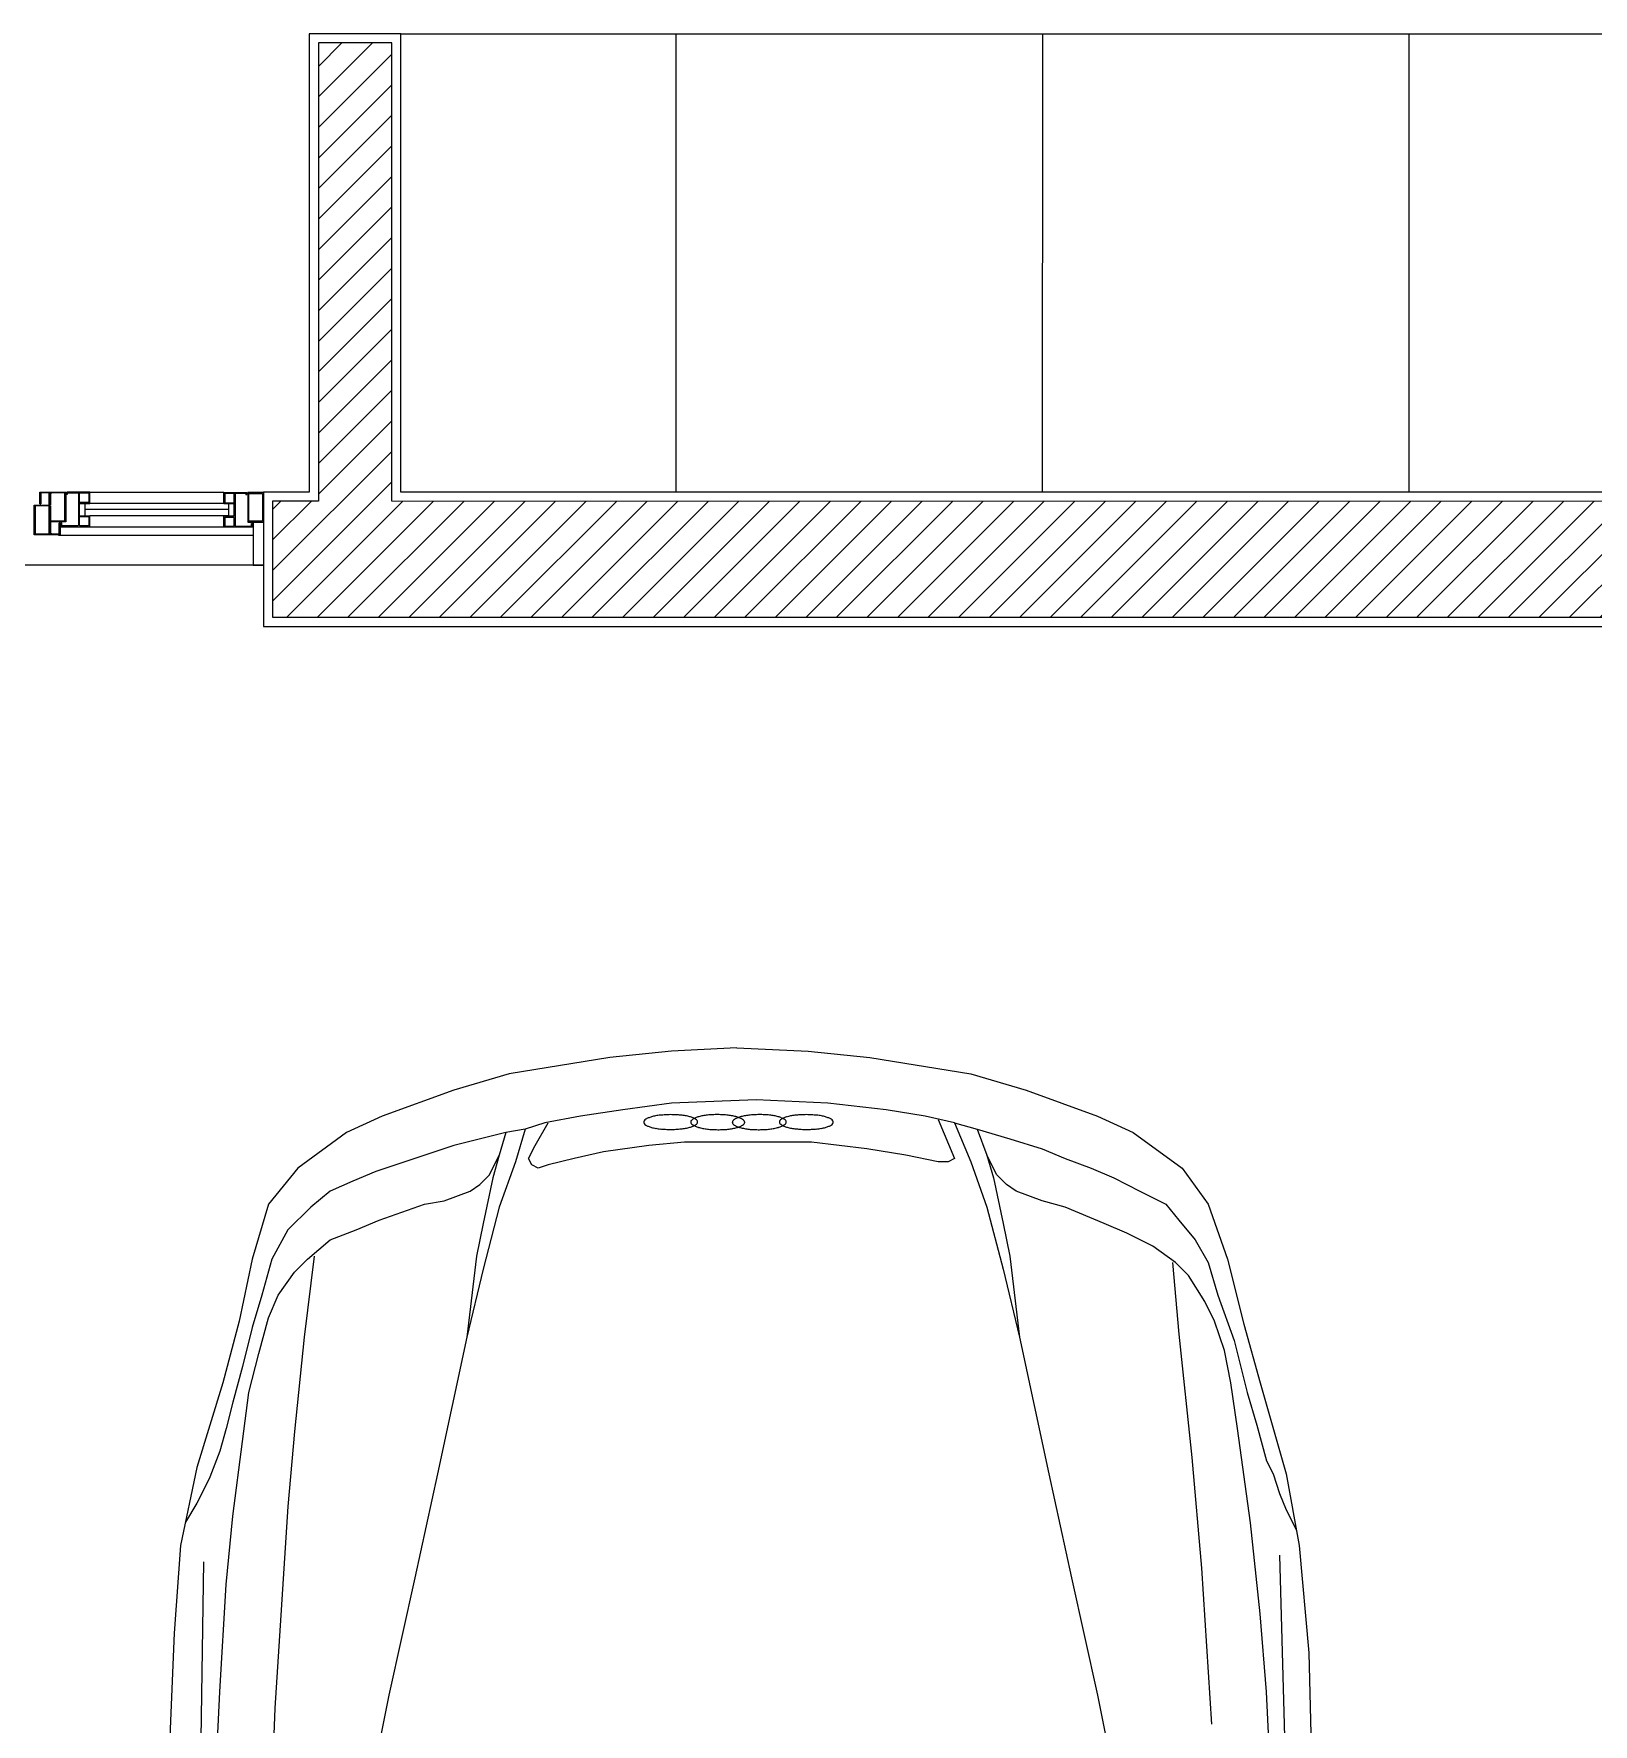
# Model space of a CAD drawing. Extents: x 233 to 569, y -241 to -74.
# Drawn here: x 289.462 to 292.015, y -180.681 to -177.914 of the extents above; entities that cross this region are included whole.
import ezdxf

# ---------------------------------------------------------------- set-up
doc = ezdxf.new("R2010")
doc.units = 0
doc.header["$MEASUREMENT"] = 0
doc.layers.get('0').update_dxf_attribs({"linetype": 'CONTINUOUS', "lineweight": 50})
for name, color, linetype in [('2D N 0 PB ABER CORTE', 1, 'CONTINUOUS'), ('2D N 0 PB AMOB COCINAS LAVADEROS', 6, 'CONTINUOUS'), ('2D N 0 PB DECO AUTOS', 211, 'CONTINUOUS'), ('2D N 0 PB MUROS MAMP', 1, 'CONTINUOUS'), ('2D N 0 PB MUROS MAMP HATCH', 10, 'CONTINUOUS'), ('2D N 0 PB MUROS REVOQUES', 7, 'CONTINUOUS')]:
    doc.layers.add(name, color=color, linetype=linetype)
doc.layers.add('2D N 0 PB ABER VISTA', color=1, linetype='CONTINUOUS', lineweight=9)

# ---------------------------------------------------------------- blocks, each defined once
blk = doc.blocks.new('ca_auto103')
for p, q in [((188.64, 90.37), (163.62, 91.44)), ((203.01, 89.31), (188.64, 90.37)), ((215.78, 86.65), (203.01, 89.31)), ((200.35, 85.58), (163.09, 86.11)), ((209.93, 86.65), (206.81, 88.51)), ((212.06, 85.58), (209.93, 86.65)), ((229.62, 82.39), (215.78, 86.65)), ((155.1, 83.98), (179.06, 82.92)), ((214.19, 84.52), (212.06, 85.58)), ((218.44, 82.92), (214.19, 84.52)), ((179.06, 82.92), (196.62, 81.86)), ((196.62, 81.86), (207.8, 80.79)), ((207.8, 80.79), (220.04, 79.19)), ((222.17, 81.86), (218.44, 82.92)), ((226.43, 80.79), (222.17, 81.86)), ((232.28, 79.19), (226.43, 80.79)), ((239.73, 79.73), (229.62, 82.39)), ((220.04, 79.19), (228.02, 78.13)), ((228.02, 78.13), (234.41, 76.53)), ((238.67, 77.6), (232.28, 79.19)), ((243.99, 76), (238.67, 77.6)), ((249.85, 77.6), (239.73, 79.73)), ((258.89, 74.94), (249.85, 77.6)), ((176.39, 73.87), (149.25, 74.94)), ((234.41, 76.53), (240.27, 74.94)), ((240.27, 74.94), (243.99, 73.34)), ((249.85, 74.4), (243.99, 76)), ((264.75, 70.15), (258.89, 74.94)), ((209.39, 71.74), (176.39, 73.87)), ((243.99, 73.34), (247.72, 70.68)), ((254.64, 71.74), (249.85, 74.4)), ((221.64, 70.68), (209.39, 71.74)), ((237.07, 69.08), (221.64, 70.68)), ((247.72, 70.68), (249.85, 68.55)), ((258.36, 68.02), (254.64, 71.74)), ((270.6, 62.16), (264.75, 70.15)), ((250.38, 67.48), (237.07, 69.08)), ((249.85, 68.55), (253.04, 64.82)), ((261.02, 64.82), (258.36, 68.02)), ((253.04, 64.82), (254.64, 60.57)), ((262.62, 61.1), (261.02, 64.82)), ((264.22, 57.37), (262.62, 61.1)), ((273.27, 56.31), (270.6, 62.16)), ((254.64, 60.57), (256.23, 56.84)), ((178.52, 55.24), (167.88, 57.37)), ((256.23, 56.84), (258.89, 49.39)), ((266.35, 50.98), (264.22, 57.37)), ((277.52, 44.6), (273.27, 56.31)), ((197.69, 50.98), (178.52, 55.24)), ((214.72, 47.26), (197.69, 50.98)), ((268.48, 44.6), (266.35, 50.98)), ((237.07, 42.47), (214.72, 47.26)), ((258.89, 49.39), (259.43, 46.19)), ((259.43, 46.19), (261.02, 41.94)), ((270.6, 36.08), (268.48, 44.6)), ((280.19, 35.55), (277.52, 44.6)), ((248.25, 39.81), (237.07, 42.47)), ((250.38, 40.87), (237.07, 42.47)), ((261.02, 41.94), (262.09, 40.34)), ((258.36, 37.15), (248.25, 39.81)), ((255.7, 39.81), (250.38, 40.87)), ((263.15, 38.21), (255.7, 39.81)), ((262.09, 40.34), (263.69, 38.74)), ((263.69, 38.74), (266.88, 37.15)), ((265.81, 34.48), (258.36, 37.15)), ((266.88, 37.15), (263.15, 38.21)), ((270.6, 36.08), (266.88, 37.15)), ((271.14, 32.89), (270.6, 36.08)), ((271.14, 32.89), (265.81, 34.48)), ((282.85, 19.05), (280.19, 35.55)), ((264.75, 30.76), (265.28, 31.82)), ((265.28, 29.16), (264.75, 30.76)), ((265.28, 31.82), (266.35, 32.36)), ((266.35, 32.36), (268.48, 31.29)), ((268.48, 31.29), (272.2, 29.16)), ((272.2, 29.69), (271.14, 32.89)), ((266.35, 24.9), (265.28, 29.16)), ((273.27, 23.84), (272.2, 29.69)), ((267.41, 20.11), (266.35, 24.9)), ((274.33, 16.92), (273.27, 23.84)), ((268.48, 12.66), (267.41, 20.11)), ((275.39, 8.94), (274.33, 16.92)), ((283.91, 8.94), (282.85, 19.05)), ((269.01, 6.81), (268.48, 12.66)), ((275.93, -4.9), (275.39, 8.94)), ((284.44, -1.71), (283.91, 8.94)), ((269.01, -13.95), (269.01, 6.81)), ((284.44, -1.71), (283.91, -13.42)), ((275.39, -16.61), (275.93, -4.9)), ((283.91, -13.42), (282.85, -23.53)), ((267.94, -23), (269.01, -13.95)), ((274.33, -26.19), (275.39, -16.61)), ((266.88, -29.39), (267.94, -23)), ((282.85, -23.53), (280.19, -40.03)), ((273.27, -32.58), (274.33, -26.19)), ((265.81, -34.71), (266.88, -29.39)), ((272.2, -37.37), (273.27, -32.58)), ((265.81, -36.31), (265.81, -34.71)), ((272.73, -34.71), (266.35, -37.37)), ((266.35, -37.37), (265.81, -36.31)), ((272.2, -37.37), (265.81, -40.03)), ((272.2, -37.37), (271.14, -41.1)), ((265.81, -40.03), (258.36, -42.69)), ((271.14, -41.1), (266.88, -42.69)), ((271.14, -41.1), (269.54, -46.42)), ((280.19, -40.03), (277.52, -49.08)), ((258.36, -42.69), (248.25, -45.35)), ((263.15, -43.76), (255.7, -45.35)), ((266.88, -42.69), (263.15, -43.76)), ((263.69, -44.29), (266.88, -42.69)), ((248.25, -45.35), (237.07, -48.02)), ((250.38, -46.42), (237.07, -48.02)), ((255.7, -45.35), (250.38, -46.42)), ((261.02, -47.48), (262.09, -45.89)), ((262.09, -45.89), (263.69, -44.29)), ((269.54, -46.42), (267.94, -51.74)), ((237.07, -48.02), (214.72, -52.81)), ((259.43, -51.74), (261.02, -47.48)), ((277.52, -49.08), (273.27, -60.79)), ((258.36, -55.47), (259.43, -51.74)), ((267.94, -51.74), (266.35, -55.47)), ((214.72, -52.81), (197.69, -56.53)), ((197.69, -56.53), (178.52, -60.79)), ((255.7, -61.85), (258.36, -55.47)), ((266.35, -55.47), (264.75, -59.73)), ((178.52, -60.79), (167.88, -62.92)), ((264.75, -59.73), (263.15, -63.45)), ((273.27, -60.79), (270.6, -66.64)), ((254.1, -65.58), (255.7, -61.85)), ((263.15, -63.45), (261.02, -67.71)), ((251.98, -69.84), (254.1, -65.58)), ((261.02, -67.71), (258.89, -71.97)), ((270.6, -66.64), (264.75, -74.63)), ((249.31, -73.56), (251.98, -69.84)), ((237.6, -74.1), (217.38, -76.23)), ((249.31, -73.03), (237.6, -74.1)), ((247.19, -75.69), (249.31, -73.56)), ((256.23, -74.1), (253.04, -76.76)), ((258.89, -71.97), (256.23, -74.1)), ((264.75, -74.63), (258.89, -78.89)), ((217.38, -76.23), (199.28, -77.82)), ((242.93, -78.35), (247.19, -75.69)), ((253.04, -76.76), (249.31, -78.89)), ((199.28, -77.82), (173.73, -79.42)), ((234.94, -81.55), (239.73, -79.95)), ((239.73, -79.95), (242.93, -78.35)), ((249.31, -78.89), (243.99, -80.48)), ((258.89, -78.89), (249.85, -82.08)), ((222.17, -83.68), (229.62, -82.61)), ((229.62, -82.61), (234.94, -81.55)), ((243.99, -80.48), (236.54, -83.14)), ((249.85, -82.08), (239.2, -84.74)), ((206.73, -85.81), (222.17, -83.68)), ((228.02, -85.27), (222.7, -86.87)), ((236.54, -83.14), (228.02, -85.27)), ((239.2, -84.74), (229.62, -87.4)), ((155.1, -89.53), (179.06, -88.47)), ((179.06, -88.47), (191.83, -87.4)), ((191.83, -87.4), (206.73, -85.81)), ((229.62, -87.4), (214.72, -91.66)), ((216.85, -88.47), (214.72, -89.53)), ((222.7, -86.87), (216.85, -88.47)), ((201.41, -90.6), (162.02, -91.66)), ((211.52, -90.6), (208.86, -91.66)), ((214.72, -89.53), (211.52, -90.6)), ((203.01, -93.79), (185.44, -95.39)), ((214.72, -91.66), (203.01, -93.79)), ((208.86, -91.66), (205.52, -93.33)), ((185.44, -95.39), (163.62, -95.92))]:
    blk.add_line(p, q)
for centre, major_axis, start_param, end_param in [((282.33, 9.56), (-7.94, 7.94), 0.607586, 0.67626), ((279.03, 10.16), (5.57, 5.57), 2.092699, 2.179787), ((276, 11), (-3.34, 3.34), 0.402229, 0.524848), ((273.79, 11.9), (1.66, 1.66), 1.783884, 1.980155), ((272.63, 12.67), (-0.673, 0.673), -0.129922, 0.228654), ((272.3, 13.1), (-0.291, 0.291), -0.75173, -0.128223), ((272.28, 13.1), (0.291, 0.291), 0.134747, 0.758254), ((271.95, 12.67), (0.673, 0.673), 6.060989, 6.419565), ((270.8, 11.89), (1.66, 1.66), 5.880455, 6.076726), ((268.6, 10.97), (3.34, 3.34), 5.764785, 5.887405), ((265.57, 10.12), (-5.57, 5.57), 4.10995, 4.197038), ((262.28, 9.5), (7.94, 7.94), 5.613347, 5.682022), ((286.75, 9.15), (-11.07, 11.07), 0.733982, 0.788939), ((286.75, 9.14), (11.07, 11.07), 2.359164, 2.414122), ((285.14, 9.24), (-9.93, 9.93), 0.675426, 0.734529), ((259.47, 9.15), (9.93, 9.93), 5.555308, 5.614411), ((257.86, 9.06), (11.07, 11.07), 5.500757, 5.555714), ((257.86, 9.05), (11.07, 11.07), 5.446371, 5.501328), ((285.14, 9.04), (9.93, 9.93), 2.413595, 2.472699), ((282.33, 8.7), (7.94, 7.94), 2.471883, 2.540557), ((279.04, 8.08), (-5.57, 5.57), 0.968358, 1.055446), ((276.01, 7.22), (-3.34, 3.34), 1.052396, 1.175016), ((272.65, 4.95), (-0.677, 0.677), -0.145379, 0.213318), ((272.33, 5.38), (-0.297, 0.297), -0.762794, -0.144931), ((272.3, 5.38), (-0.297, 0.297), -1.439251, -0.821388), ((271.98, 4.95), (-0.677, 0.677), 4.486639, 4.845337), ((268.61, 7.2), (-3.34, 3.34), 3.543985, 3.666605), ((265.58, 8.03), (-5.57, 5.57), 3.663496, 3.750584), ((262.28, 8.64), (-7.94, 7.94), 3.74905, 3.817725), ((259.47, 8.96), (9.93, 9.93), 5.387815, 5.446918), ((284.94, 1.41), (9.82, 9.82), 2.23511, 2.294912), ((282.18, 1.75), (-7.85, 7.85), 0.595691, 0.665152), ((278.93, 2.39), (5.51, 5.51), 2.07983, 2.167855), ((275.95, 3.25), (3.31, 3.31), 1.959132, 2.082904), ((273.79, 4.17), (-1.65, 1.65), 0.197595, 0.395154), ((273.81, 6.3), (1.66, 1.66), 2.738862, 2.935133), ((272.66, 5.53), (-0.673, 0.673), 1.3486, 1.707176), ((272.33, 5.1), (-0.291, 0.291), 1.705412, 2.328919), ((272.31, 5.1), (0.291, 0.291), 3.960525, 4.584031), ((271.98, 5.53), (-0.673, 0.673), 3.011671, 3.370246), ((270.82, 6.29), (1.66, 1.66), 4.925477, 5.121748), ((270.83, 4.19), (-1.65, 1.65), 4.304012, 4.501571), ((268.66, 3.3), (3.31, 3.31), 5.758088, 5.88186), ((265.66, 2.47), (5.51, 5.51), 5.672966, 5.760991), ((262.4, 1.88), (7.85, 7.85), 5.605045, 5.674507), ((259.64, 1.57), (-9.82, 9.82), 3.97522, 4.035022), ((286.53, 1.29), (10.94, 10.94), 2.349534, 2.40515), ((286.53, 1.3), (10.94, 10.94), 2.294222, 2.349837), ((284.94, 1.21), (-9.82, 9.82), 0.833627, 0.893429), ((259.64, 1.37), (9.82, 9.82), 5.376703, 5.436505), ((258.05, 1.48), (-10.94, 10.94), 3.865018, 3.920634), ((258.05, 1.48), (10.94, 10.94), 5.491127, 5.546742), ((282.18, 0.9), (7.85, 7.85), 2.463453, 2.532914), ((278.92, 0.3), (-5.51, 5.51), 0.960577, 1.048602), ((278.92, -4.33), (5.51, 5.51), 2.092991, 2.181016), ((275.92, -0.52), (3.31, 3.31), 2.616496, 2.740268), ((275.92, -3.51), (-3.31, 3.31), 0.401325, 0.525097), ((273.75, -2.61), (1.65, 1.65), 1.781614, 1.979173), ((273.75, -1.41), (-1.65, 1.65), 1.162419, 1.359978), ((272.6, -1.85), (0.677, 0.677), 1.437849, 1.796546), ((272.6, -2.17), (-0.677, 0.677), 1.345046, 1.703744), ((272.28, -1.42), (0.297, 0.297), 0.821388, 1.439251), ((272.25, -1.43), (0.297, 0.297), 0.144931, 0.762794), ((271.93, -1.86), (0.677, 0.677), 6.069867, 6.428565), ((271.93, -2.17), (-0.677, 0.677), 2.996213, 3.354911), ((270.8, -2.63), (1.65, 1.65), 5.888031, 6.085591), ((270.8, -1.39), (1.65, 1.65), 4.909984, 5.107543), ((268.63, -0.47), (-3.31, 3.31), 3.529929, 3.653701), ((268.63, -3.56), (3.31, 3.31), 5.771077, 5.894849), ((265.65, 0.39), (5.51, 5.51), 5.221423, 5.309448), ((265.65, -4.42), (-5.51, 5.51), 4.11533, 4.203355), ((262.4, 1.03), (-7.85, 7.85), 3.737284, 3.806745), ((286.53, -5.32), (-10.94, 10.94), 0.736443, 0.792059), ((286.53, -5.32), (-10.94, 10.94), 0.791755, 0.847371), ((284.94, -5.23), (9.82, 9.82), 2.248164, 2.307966), ((282.18, -4.92), (-7.85, 7.85), 0.608679, 0.67814), ((272.28, -2.6), (-0.297, 0.297), 1.702341, 2.320205), ((272.25, -2.6), (-0.297, 0.297), 2.378799, 2.996662), ((262.4, -5.05), (7.85, 7.85), 5.618033, 5.687494), ((259.64, -5.4), (-9.82, 9.82), 3.988273, 4.048075), ((258.05, -5.51), (10.94, 10.94), 5.504144, 5.55976), ((258.05, -5.51), (-10.94, 10.94), 3.878036, 3.933651), ((284.94, -5.43), (-9.82, 9.82), 0.84668, 0.906483), ((282.18, -5.78), (7.85, 7.85), 2.476441, 2.545902), ((278.93, -6.41), (-5.51, 5.51), 0.973737, 1.061762), ((265.66, -6.5), (-5.51, 5.51), 3.663787, 3.751812), ((262.4, -5.91), (-7.85, 7.85), 3.750271, 3.819733), ((259.64, -5.6), (9.82, 9.82), 5.389756, 5.449558), ((282.33, -12.73), (-7.94, 7.94), 0.601035, 0.66971), ((279.04, -12.1), (5.57, 5.57), 2.086147, 2.173235), ((275.95, -7.27), (-3.31, 3.31), 1.058688, 1.18246), ((276.01, -11.25), (3.34, 3.34), 1.966577, 2.089196), ((273.79, -8.2), (-1.65, 1.65), 1.175642, 1.373202), ((273.81, -10.33), (-1.66, 1.66), 0.206459, 0.40273), ((272.65, -8.97), (-0.677, 0.677), 1.357478, 1.716176), ((272.66, -9.56), (-0.673, 0.673), -0.13638, 0.222196), ((272.33, -9.13), (-0.291, 0.291), -0.758122, -0.134616), ((272.33, -9.41), (0.297, 0.297), 3.286523, 3.904386), ((272.31, -9.13), (0.291, 0.291), 0.128358, 0.751864), ((272.3, -9.41), (0.297, 0.297), 3.962981, 4.580844), ((271.98, -9.55), (-0.673, 0.673), 4.483735, 4.842311), ((271.98, -8.98), (-0.677, 0.677), 3.008645, 3.367343), ((270.82, -10.32), (-1.66, 1.66), 4.30303, 4.499301), ((270.83, -8.22), (1.65, 1.65), 4.923207, 5.120766), ((268.61, -11.22), (3.34, 3.34), 5.758173, 5.880793), ((268.66, -7.32), (-3.31, 3.31), 3.542918, 3.66669), ((265.58, -12.06), (5.57, 5.57), 5.674194, 5.761282), ((262.28, -12.66), (7.94, 7.94), 5.607053, 5.675728), ((286.75, -13.17), (-11.07, 11.07), 0.727471, 0.782428), ((286.75, -13.18), (11.07, 11.07), 2.352654, 2.407611), ((285.14, -13.07), (-9.93, 9.93), 0.668894, 0.727998), ((259.47, -12.98), (-9.93, 9.93), 3.97786, 4.036963), ((257.86, -13.07), (-11.07, 11.07), 3.92345, 3.978407), ((257.86, -13.08), (-11.07, 11.07), 3.869063, 3.924021), ((285.14, -13.27), (9.93, 9.93), 2.407063, 2.466167), ((282.33, -13.59), (7.94, 7.94), 2.465332, 2.534007), ((279.03, -14.19), (-5.57, 5.57), 0.961805, 1.048893), ((276, -15.02), (3.34, 3.34), 2.616745, 2.739364), ((268.6, -15), (-3.34, 3.34), 3.537373, 3.659993), ((265.57, -14.15), (5.57, 5.57), 5.22774, 5.314828), ((262.28, -13.52), (-7.94, 7.94), 3.742756, 3.811431), ((259.47, -13.18), (-9.93, 9.93), 3.810367, 3.86947), ((273.79, -15.93), (1.66, 1.66), 2.732234, 2.928505), ((272.63, -16.69), (0.673, 0.673), 2.912939, 3.271515), ((272.3, -17.12), (0.291, 0.291), 3.269816, 3.893323), ((272.28, -17.12), (-0.291, 0.291), 2.383339, 3.006845), ((271.95, -16.69), (-0.673, 0.673), 3.005213, 3.363789), ((270.8, -15.92), (-1.66, 1.66), 3.348052, 3.544323)]:
    blk.add_ellipse(centre, major_axis=major_axis, ratio=1, start_param=start_param, end_param=end_param)

msp = doc.modelspace()

# ---------------------------------------------------------------- hatches: boundary and pattern name
at = {"layer": '2D N 0 PB MUROS MAMP HATCH'}
h = msp.add_hatch(dxfattribs=at)
h.set_pattern_fill('JIS_WOOD', color=256, scale=0.05)
h.set_pattern_definition([(45, (280.611325, -54.484004), (-0.025, 0.025), [])])
h.paths.add_polyline_path([(292.1756, -178.869), (292.1761, -178.6792), (290.048, -178.6789), (290.048, -177.9289), (289.928, -177.9289), (289.928, -178.6789), (289.853, -178.6789), (289.853, -178.869)])

# ---------------------------------------------------------------- linework, layer by layer
at = {"layer": '2D N 0 PB ABER CORTE'}
for p, q in [((289.4719, -178.6639), (289.4886, -178.6639)), ((289.4719, -178.683), (289.4719, -178.6639)), ((289.486, -178.6655), (289.4735, -178.6655)), ((289.4735, -178.6655), (289.4735, -178.683)), ((289.487, -178.6852), (289.487, -178.6665)), ((289.487, -178.6852), (289.487, -178.6665)), ((289.4885, -178.7339), (289.4886, -178.6639)), ((289.4887, -178.6639), (289.5144, -178.6639)), ((289.4887, -178.7339), (289.4887, -178.6639)), ((289.4902, -178.6852), (289.4902, -178.6665)), ((289.4902, -178.6852), (289.4902, -178.6665)), ((289.5129, -178.6655), (289.4913, -178.6655)), ((289.5129, -178.7111), (289.5129, -178.6655)), ((289.5144, -178.6639), (289.5144, -178.7126)), ((289.5159, -178.6639), (289.5159, -178.667)), ((289.5536, -178.6639), (289.5159, -178.6639)), ((289.5164, -178.6675), (289.5169, -178.6675)), ((289.5174, -178.667), (289.5174, -178.6655)), ((289.5174, -178.6655), (289.5342, -178.6655)), ((289.5244, -178.6655), (289.5342, -178.6655)), ((289.5352, -178.6665), (289.5352, -178.6974)), ((289.5367, -178.7028), (289.5367, -178.6639)), ((289.5367, -178.6655), (289.5511, -178.6655)), ((289.5521, -178.6665), (289.5521, -178.6809)), ((289.5536, -178.6825), (289.5536, -178.6639)), ((289.7731, -178.6646), (289.8109, -178.6646)), ((289.7731, -178.6832), (289.7731, -178.6646)), ((289.7747, -178.6672), (289.7747, -178.6816)), ((289.79, -178.6661), (289.7757, -178.6661)), ((289.79, -178.7034), (289.79, -178.6646)), ((289.7916, -178.6672), (289.7916, -178.6981)), ((289.8024, -178.6661), (289.7926, -178.6661)), ((289.8093, -178.6661), (289.7926, -178.6661)), ((289.8093, -178.6677), (289.8093, -178.6661)), ((289.8103, -178.6682), (289.8098, -178.6682)), ((289.8109, -178.6646), (289.8109, -178.6677)), ((289.838, -178.6646), (289.8123, -178.6646)), ((289.8123, -178.6646), (289.8123, -178.7133)), ((289.8139, -178.6661), (289.8355, -178.6661)), ((289.8139, -178.7118), (289.8139, -178.6661)), ((289.8365, -178.6672), (289.8365, -178.7118)), ((289.8365, -178.6672), (289.8365, -178.6886)), ((289.838, -178.6646), (289.838, -178.7346)), ((289.4628, -178.7339), (289.4629, -178.6852)), ((289.4629, -178.6852), (289.487, -178.6852)), ((289.4644, -178.6867), (289.4644, -178.7324)), ((289.487, -178.6868), (289.4644, -178.6867)), ((289.4729, -178.6835), (289.4724, -178.6835)), ((289.487, -178.7314), (289.487, -178.6868)), ((289.4902, -178.7314), (289.4902, -178.6868)), ((289.5352, -178.6974), (289.5352, -178.7182)), ((289.5521, -178.6809), (289.5367, -178.6809)), ((289.5367, -178.6825), (289.5536, -178.6825)), ((289.5367, -178.7028), (289.5536, -178.7028)), ((289.5367, -178.7182), (289.5367, -178.7053)), ((289.5511, -178.7043), (289.5377, -178.7043)), ((289.5457, -178.6825), (289.5457, -178.7028)), ((289.781, -178.6926), (289.5457, -178.6926)), ((289.5521, -178.7053), (289.5521, -178.7182)), ((289.7731, -178.6825), (289.5536, -178.6825)), ((289.781, -178.7028), (289.5536, -178.7028)), ((289.5536, -178.7208), (289.5536, -178.7028)), ((289.79, -178.6832), (289.7731, -178.6832)), ((289.79, -178.7034), (289.7731, -178.7034)), ((289.7731, -178.7214), (289.7731, -178.7034)), ((289.7747, -178.6816), (289.79, -178.6816)), ((289.7747, -178.706), (289.7747, -178.7189)), ((289.7757, -178.705), (289.789, -178.705)), ((289.781, -178.6832), (289.781, -178.7034)), ((289.79, -178.7189), (289.79, -178.706)), ((289.7916, -178.6981), (289.7916, -178.7189)), ((289.4885, -178.7339), (289.4628, -178.7339)), ((289.4644, -178.7324), (289.486, -178.7324)), ((289.487, -178.7314), (289.487, -178.71)), ((289.5054, -178.7339), (289.4887, -178.7339)), ((289.4902, -178.7314), (289.4902, -178.71)), ((289.4902, -178.7111), (289.5129, -178.7111)), ((289.5144, -178.7126), (289.4902, -178.7126)), ((289.4913, -178.7324), (289.5038, -178.7324)), ((289.5038, -178.7324), (289.5038, -178.7148)), ((289.5043, -178.7143), (289.5048, -178.7143)), ((289.5054, -178.7148), (289.5054, -178.7339)), ((289.5064, -178.7148), (289.5064, -178.7208)), ((289.5064, -178.7208), (289.5536, -178.7208)), ((289.5075, -178.7143), (289.507, -178.7143)), ((289.508, -178.7192), (289.508, -178.7148)), ((289.5342, -178.7192), (289.508, -178.7192)), ((289.5511, -178.7192), (289.5377, -178.7192)), ((289.8203, -178.7214), (289.7731, -178.7214)), ((289.7757, -178.7199), (289.789, -178.7199)), ((289.7926, -178.7199), (289.8187, -178.7199)), ((289.8123, -178.7133), (289.838, -178.7133)), ((289.8365, -178.7118), (289.8139, -178.7118)), ((289.8187, -178.7199), (289.8187, -178.7155)), ((289.8193, -178.715), (289.8198, -178.715)), ((289.8203, -178.7155), (289.8203, -178.7214)), ((289.8214, -178.7133), (289.8214, -178.7839)), ((289.8214, -178.7839), (289.838, -178.7839))]:
    msp.add_line(p, q, dxfattribs=at)
for centre, radius, start, end in [((289.486, -178.6665), 0.00102, 359.9589, 89.9589), ((289.4913, -178.6665), 0.00102, 90, 180), ((289.5164, -178.667), 0.000512, 180, 270), ((289.5169, -178.667), 0.000512, 270, 0), ((289.5342, -178.6665), 0.00102, 0, 90), ((289.5511, -178.6665), 0.00102, 0, 90), ((289.7757, -178.6672), 0.00102, 90, 180), ((289.7926, -178.6672), 0.00102, 90, 180), ((289.8098, -178.6677), 0.000512, 180, 270), ((289.8103, -178.6677), 0.000512, 270, 0), ((289.8355, -178.6672), 0.00102, 0, 90), ((289.4724, -178.683), 0.000512, 179.9589, 269.9589), ((289.4729, -178.683), 0.000512, 269.9589, 359.9589), ((289.5377, -178.7053), 0.00102, 90, 180), ((289.5511, -178.7053), 0.00102, 0, 90), ((289.7757, -178.706), 0.00102, 90, 180), ((289.789, -178.706), 0.00102, 0, 90), ((289.486, -178.7314), 0.00102, 269.9589, 359.9589), ((289.4913, -178.7314), 0.00102, 180, 270), ((289.5043, -178.7148), 0.000512, 90, 180), ((289.5048, -178.7148), 0.000512, 0, 90), ((289.507, -178.7148), 0.000512, 90, 180), ((289.5075, -178.7148), 0.000512, 360, 90), ((289.5342, -178.7182), 0.00102, 270, 0), ((289.5377, -178.7182), 0.00102, 180, 270), ((289.5511, -178.7182), 0.00102, 270, 0), ((289.7757, -178.7189), 0.00102, 180, 270), ((289.789, -178.7189), 0.00102, 270, 0), ((289.7926, -178.7189), 0.00102, 180, 270), ((289.8193, -178.7155), 0.000512, 90, 180), ((289.8198, -178.7155), 0.000512, 0, 90)]:
    msp.add_arc(centre, radius, start, end, dxfattribs=at)
at = {"layer": '2D N 0 PB ABER VISTA', "color": 251}
for p, q in [((289.5536, -178.6639), (289.7731, -178.6639)), ((289.5026, -178.7347), (289.8214, -178.7346)), ((289.5536, -178.7208), (289.7731, -178.7208)), ((289.838, -178.7839), (288.6969, -178.7839))]:
    msp.add_line(p, q, dxfattribs=at)
at = {"layer": '2D N 0 PB AMOB COCINAS LAVADEROS'}
for p, q in [((290.0631, -177.9139), (292.1631, -177.914)), ((290.5131, -177.914), (290.513, -178.664)), ((291.1131, -177.914), (291.113, -178.6641)), ((291.7131, -177.914), (291.713, -178.6641))]:
    msp.add_line(p, q, dxfattribs=at)
at = {"layer": '2D N 0 PB MUROS MAMP'}
msp.add_lwpolyline([(289.853, -178.869), (292.3681, -178.869), (292.3681, -178.1189), (293.0685, -178.1189), (293.0685, -177.9289), (292.3801, -177.9289), (292.3801, -177.9289), (292.1781, -177.9289), (292.178, -178.6792), (290.048, -178.6789), (290.048, -177.9289), (289.928, -177.9289), (289.928, -178.6789), (289.853, -178.6789)], close=True, dxfattribs=at)
at = {"layer": '2D N 0 PB MUROS REVOQUES'}
msp.add_lwpolyline([(289.838, -178.884), (292.3831, -178.884), (292.3831, -178.1339), (293.0835, -178.1339), (293.0835, -177.9139), (292.3831, -177.9139), (292.3831, -177.9139), (292.1631, -177.9139), (292.163, -178.6642), (290.063, -178.6639), (290.063, -177.9139), (289.913, -177.9139), (289.913, -178.6639), (289.838, -178.6639)], close=True, dxfattribs=at)

# ---------------------------------------------------------------- block references
at = {"layer": '2D N 0 PB DECO AUTOS', "color": 18, "true_color": 0x000000, "xscale": 0.01, "yscale": 0.01, "zscale": 0.01, "rotation": 90}
msp.add_blockref('ca_auto103', (290.5956, -182.4182), dxfattribs=at)

doc.saveas('drawing.dxf')
